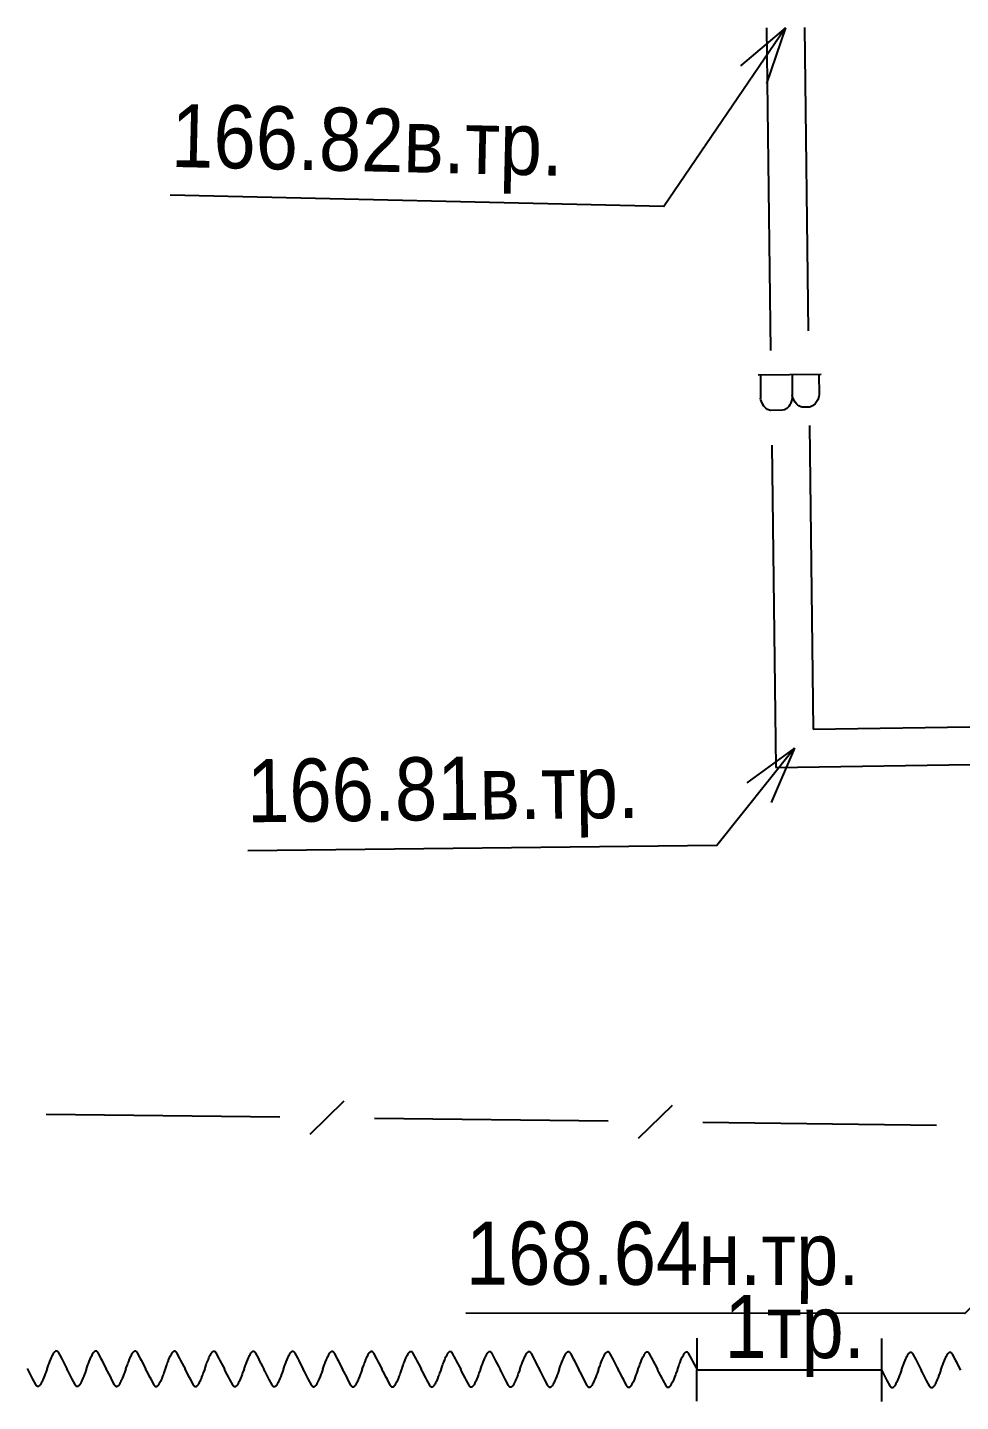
# Model space of a CAD drawing. Header units: metres. Extents: x -3947 to -3704, y 4976 to 6609.
# Drawn here: x -3842.82 to -3828.04, y 6489.68 to 6511.45 of the extents above; entities that cross this region are included whole.
import ezdxf
from ezdxf.enums import TextEntityAlignment as Align

# ---------------------------------------------------------------- set-up
doc = ezdxf.new("R2010")
doc.units = ezdxf.units.M
doc.header["$MEASUREMENT"] = 0
for name, color, linetype, lineweight in [('Водопровод', 7, 'Continuous', 25), ('Кабель защиты', 7, 'Continuous', 25), ('Кабель связи', 7, 'Continuous', 25)]:
    doc.layers.add(name, color=color, linetype=linetype, lineweight=lineweight)
doc.styles.add('Style-RUSSIAN_1251', font='RUSSIAN_1251.shx')
doc.styles.add('Style-RUSSIAN_1251 I 0.00000', font='RUSSIAN_1251.shx')

msp = doc.modelspace()

# ---------------------------------------------------------------- linework, layer by layer
at = {"layer": 'Водопровод', "linetype": 'Continuous'}
for p, q in [((-3830.81, 6511.447), (-3831.524, 6510.845)), ((-3830.81, 6511.447), (-3831.111, 6510.563)), ((-3831.11, 6511.444), (-3831.047, 6506.334)), ((-3830.51, 6511.451), (-3830.45, 6506.643)), ((-3830.244, 6505.953), (-3831.242, 6505.941)), ((-3831.209, 6505.941), (-3831.205, 6505.579)), ((-3830.708, 6505.947), (-3830.704, 6505.626)), ((-3830.432, 6505.143), (-3830.372, 6500.335)), ((-3831.028, 6504.835), (-3830.964, 6499.725)), ((-3830.372, 6500.335), (-3826.193, 6500.398)), ((-3830.668, 6500.03), (-3831.426, 6499.484)), ((-3830.668, 6500.03), (-3831.036, 6499.171)), ((-3830.964, 6499.725), (-3826.555, 6499.793))]:
    msp.add_line(p, q, dxfattribs=at)
at = {"layer": 'Водопровод', "linetype": 'Continuous', "flags": 128}
for points in [[(-3830.81, 6511.447), (-3832.741, 6508.615), (-3840.562, 6508.792)], [(-3830.281, 6505.953), (-3830.277, 6505.634), (-3830.282, 6505.604), (-3830.3, 6505.553), (-3830.328, 6505.506), (-3830.342, 6505.487), (-3830.361, 6505.47), (-3830.385, 6505.455), (-3830.415, 6505.442), (-3830.429, 6505.438), (-3830.545, 6505.436), (-3830.568, 6505.442), (-3830.598, 6505.454), (-3830.618, 6505.469), (-3830.639, 6505.486), (-3830.66, 6505.513), (-3830.679, 6505.549), (-3830.693, 6505.58), (-3830.704, 6505.626), (-3830.708, 6505.587), (-3830.711, 6505.554), (-3830.725, 6505.505), (-3830.742, 6505.475), (-3830.76, 6505.447), (-3830.791, 6505.416), (-3830.827, 6505.395), (-3830.858, 6505.386), (-3831.049, 6505.383), (-3831.067, 6505.387), (-3831.094, 6505.398), (-3831.124, 6505.418), (-3831.152, 6505.449), (-3831.171, 6505.477), (-3831.192, 6505.523), (-3831.202, 6505.551), (-3831.205, 6505.579)], [(-3830.668, 6500.03), (-3831.9, 6498.493), (-3839.332, 6498.407)]]:
    msp.add_lwpolyline(points, dxfattribs=at)
at = {"layer": 'Кабель защиты', "linetype": 'Continuous'}
for p, q in [((-3832.214, 6489.685), (-3832.212, 6490.685)), ((-3829.287, 6489.681), (-3829.285, 6490.681))]:
    msp.add_line(p, q, dxfattribs=at)
at = {"layer": 'Кабель защиты', "linetype": 'Continuous', "flags": 128}
for points in [[(-3842.509, 6490.202), (-3842.503, 6490.216), (-3842.486, 6490.264), (-3842.478, 6490.285), (-3842.465, 6490.317), (-3842.451, 6490.353), (-3842.441, 6490.377), (-3842.431, 6490.4), (-3842.422, 6490.417), (-3842.413, 6490.433), (-3842.408, 6490.444), (-3842.402, 6490.452), (-3842.397, 6490.459), (-3842.395, 6490.462), (-3842.393, 6490.465), (-3842.388, 6490.47), (-3842.385, 6490.473), (-3842.383, 6490.475), (-3842.38, 6490.477), (-3842.378, 6490.479), (-3842.375, 6490.481), (-3842.372, 6490.483), (-3842.371, 6490.483), (-3842.369, 6490.484), (-3842.368, 6490.484), (-3842.366, 6490.485), (-3842.364, 6490.485), (-3842.363, 6490.485), (-3842.361, 6490.485), (-3842.36, 6490.485), (-3842.359, 6490.485), (-3842.358, 6490.485), (-3842.356, 6490.484), (-3842.355, 6490.484), (-3842.354, 6490.483), (-3842.352, 6490.483), (-3842.35, 6490.481), (-3842.349, 6490.481), (-3842.348, 6490.48), (-3842.347, 6490.479), (-3842.346, 6490.478), (-3842.345, 6490.477), (-3842.344, 6490.476), (-3842.342, 6490.473), (-3842.34, 6490.471), (-3842.338, 6490.468), (-3842.336, 6490.465), (-3842.333, 6490.461), (-3842.33, 6490.454), (-3842.283, 6490.366), (-3842.268, 6490.336), (-3842.217, 6490.239), (-3842.197, 6490.201)], [(-3841.885, 6490.201), (-3841.879, 6490.215), (-3841.862, 6490.263), (-3841.854, 6490.284), (-3841.841, 6490.316), (-3841.827, 6490.352), (-3841.817, 6490.376), (-3841.807, 6490.399), (-3841.798, 6490.416), (-3841.789, 6490.432), (-3841.784, 6490.443), (-3841.778, 6490.451), (-3841.773, 6490.458), (-3841.771, 6490.461), (-3841.769, 6490.464), (-3841.764, 6490.469), (-3841.761, 6490.472), (-3841.759, 6490.474), (-3841.756, 6490.476), (-3841.754, 6490.478), (-3841.751, 6490.48), (-3841.748, 6490.482), (-3841.747, 6490.482), (-3841.745, 6490.483), (-3841.744, 6490.483), (-3841.742, 6490.484), (-3841.74, 6490.484), (-3841.739, 6490.484), (-3841.737, 6490.484), (-3841.736, 6490.484), (-3841.735, 6490.484), (-3841.734, 6490.484), (-3841.732, 6490.483), (-3841.731, 6490.483), (-3841.73, 6490.482), (-3841.728, 6490.482), (-3841.726, 6490.48), (-3841.725, 6490.48), (-3841.724, 6490.479), (-3841.723, 6490.478), (-3841.722, 6490.477), (-3841.721, 6490.476), (-3841.72, 6490.475), (-3841.718, 6490.472), (-3841.716, 6490.47), (-3841.714, 6490.467), (-3841.712, 6490.463), (-3841.709, 6490.46), (-3841.706, 6490.453), (-3841.659, 6490.365), (-3841.644, 6490.335), (-3841.593, 6490.238), (-3841.573, 6490.2)], [(-3841.261, 6490.2), (-3841.255, 6490.214), (-3841.238, 6490.262), (-3841.23, 6490.283), (-3841.217, 6490.315), (-3841.203, 6490.351), (-3841.193, 6490.375), (-3841.183, 6490.398), (-3841.174, 6490.415), (-3841.165, 6490.431), (-3841.16, 6490.442), (-3841.154, 6490.45), (-3841.149, 6490.457), (-3841.147, 6490.46), (-3841.145, 6490.463), (-3841.14, 6490.468), (-3841.137, 6490.471), (-3841.135, 6490.473), (-3841.132, 6490.475), (-3841.13, 6490.477), (-3841.127, 6490.479), (-3841.124, 6490.481), (-3841.123, 6490.481), (-3841.121, 6490.482), (-3841.12, 6490.482), (-3841.118, 6490.483), (-3841.116, 6490.483), (-3841.115, 6490.483), (-3841.113, 6490.483), (-3841.112, 6490.483), (-3841.111, 6490.483), (-3841.11, 6490.483), (-3841.108, 6490.482), (-3841.107, 6490.482), (-3841.106, 6490.481), (-3841.104, 6490.48), (-3841.102, 6490.479), (-3841.101, 6490.479), (-3841.1, 6490.478), (-3841.099, 6490.477), (-3841.098, 6490.476), (-3841.097, 6490.475), (-3841.096, 6490.474), (-3841.094, 6490.471), (-3841.092, 6490.469), (-3841.09, 6490.466), (-3841.088, 6490.462), (-3841.085, 6490.459), (-3841.082, 6490.452), (-3841.035, 6490.364), (-3841.02, 6490.334), (-3840.969, 6490.237), (-3840.949, 6490.199)], [(-3840.637, 6490.199), (-3840.631, 6490.213), (-3840.614, 6490.261), (-3840.606, 6490.282), (-3840.593, 6490.314), (-3840.579, 6490.35), (-3840.569, 6490.374), (-3840.559, 6490.397), (-3840.55, 6490.414), (-3840.541, 6490.43), (-3840.536, 6490.441), (-3840.53, 6490.449), (-3840.525, 6490.456), (-3840.523, 6490.459), (-3840.521, 6490.462), (-3840.516, 6490.467), (-3840.513, 6490.47), (-3840.511, 6490.472), (-3840.508, 6490.474), (-3840.506, 6490.476), (-3840.503, 6490.478), (-3840.5, 6490.48), (-3840.499, 6490.48), (-3840.497, 6490.481), (-3840.496, 6490.481), (-3840.494, 6490.482), (-3840.492, 6490.482), (-3840.491, 6490.482), (-3840.489, 6490.482), (-3840.488, 6490.482), (-3840.487, 6490.482), (-3840.486, 6490.482), (-3840.484, 6490.481), (-3840.483, 6490.481), (-3840.482, 6490.48), (-3840.48, 6490.479), (-3840.478, 6490.478), (-3840.477, 6490.478), (-3840.476, 6490.477), (-3840.475, 6490.476), (-3840.474, 6490.475), (-3840.473, 6490.474), (-3840.472, 6490.473), (-3840.47, 6490.47), (-3840.468, 6490.468), (-3840.466, 6490.465), (-3840.464, 6490.461), (-3840.461, 6490.458), (-3840.458, 6490.451), (-3840.411, 6490.363), (-3840.396, 6490.333), (-3840.345, 6490.236), (-3840.325, 6490.198)], [(-3840.013, 6490.198), (-3840.007, 6490.212), (-3839.99, 6490.26), (-3839.982, 6490.281), (-3839.969, 6490.313), (-3839.955, 6490.349), (-3839.945, 6490.373), (-3839.935, 6490.396), (-3839.926, 6490.413), (-3839.917, 6490.429), (-3839.912, 6490.44), (-3839.906, 6490.448), (-3839.901, 6490.455), (-3839.899, 6490.458), (-3839.897, 6490.461), (-3839.892, 6490.466), (-3839.889, 6490.469), (-3839.887, 6490.471), (-3839.884, 6490.473), (-3839.882, 6490.475), (-3839.879, 6490.477), (-3839.876, 6490.479), (-3839.875, 6490.479), (-3839.873, 6490.48), (-3839.872, 6490.48), (-3839.87, 6490.481), (-3839.868, 6490.481), (-3839.867, 6490.481), (-3839.865, 6490.481), (-3839.864, 6490.481), (-3839.863, 6490.481), (-3839.862, 6490.48), (-3839.86, 6490.48), (-3839.859, 6490.48), (-3839.858, 6490.479), (-3839.856, 6490.478), (-3839.854, 6490.477), (-3839.853, 6490.477), (-3839.852, 6490.476), (-3839.851, 6490.475), (-3839.85, 6490.474), (-3839.849, 6490.473), (-3839.848, 6490.472), (-3839.846, 6490.469), (-3839.844, 6490.467), (-3839.842, 6490.464), (-3839.84, 6490.46), (-3839.837, 6490.457), (-3839.834, 6490.45), (-3839.787, 6490.362), (-3839.772, 6490.332), (-3839.721, 6490.235), (-3839.701, 6490.197)], [(-3839.389, 6490.197), (-3839.383, 6490.211), (-3839.366, 6490.259), (-3839.358, 6490.28), (-3839.345, 6490.312), (-3839.331, 6490.348), (-3839.321, 6490.372), (-3839.311, 6490.395), (-3839.302, 6490.412), (-3839.293, 6490.428), (-3839.288, 6490.439), (-3839.282, 6490.447), (-3839.277, 6490.454), (-3839.275, 6490.457), (-3839.273, 6490.46), (-3839.268, 6490.465), (-3839.265, 6490.468), (-3839.263, 6490.47), (-3839.26, 6490.472), (-3839.258, 6490.474), (-3839.255, 6490.476), (-3839.252, 6490.478), (-3839.251, 6490.478), (-3839.249, 6490.479), (-3839.248, 6490.479), (-3839.246, 6490.48), (-3839.244, 6490.48), (-3839.243, 6490.48), (-3839.241, 6490.48), (-3839.24, 6490.48), (-3839.239, 6490.48), (-3839.238, 6490.479), (-3839.236, 6490.479), (-3839.235, 6490.479), (-3839.234, 6490.478), (-3839.232, 6490.477), (-3839.23, 6490.476), (-3839.229, 6490.476), (-3839.228, 6490.475), (-3839.227, 6490.474), (-3839.226, 6490.473), (-3839.225, 6490.472), (-3839.224, 6490.471), (-3839.222, 6490.468), (-3839.22, 6490.466), (-3839.218, 6490.463), (-3839.216, 6490.459), (-3839.213, 6490.456), (-3839.21, 6490.449), (-3839.163, 6490.361), (-3839.148, 6490.331), (-3839.097, 6490.234), (-3839.077, 6490.196)], [(-3838.765, 6490.196), (-3838.759, 6490.21), (-3838.742, 6490.258), (-3838.734, 6490.279), (-3838.721, 6490.311), (-3838.707, 6490.347), (-3838.697, 6490.371), (-3838.687, 6490.394), (-3838.678, 6490.411), (-3838.669, 6490.427), (-3838.664, 6490.437), (-3838.658, 6490.446), (-3838.653, 6490.453), (-3838.651, 6490.456), (-3838.649, 6490.459), (-3838.644, 6490.464), (-3838.641, 6490.467), (-3838.639, 6490.469), (-3838.636, 6490.471), (-3838.634, 6490.473), (-3838.631, 6490.475), (-3838.628, 6490.477), (-3838.627, 6490.477), (-3838.625, 6490.478), (-3838.624, 6490.478), (-3838.622, 6490.479), (-3838.62, 6490.479), (-3838.619, 6490.479), (-3838.617, 6490.479), (-3838.616, 6490.479), (-3838.615, 6490.479), (-3838.614, 6490.478), (-3838.612, 6490.478), (-3838.611, 6490.478), (-3838.61, 6490.477), (-3838.608, 6490.476), (-3838.606, 6490.475), (-3838.605, 6490.474), (-3838.604, 6490.474), (-3838.603, 6490.473), (-3838.602, 6490.472), (-3838.601, 6490.471), (-3838.6, 6490.47), (-3838.598, 6490.467), (-3838.596, 6490.465), (-3838.594, 6490.462), (-3838.592, 6490.458), (-3838.589, 6490.455), (-3838.586, 6490.448), (-3838.539, 6490.36), (-3838.524, 6490.33), (-3838.473, 6490.233), (-3838.453, 6490.195)], [(-3838.141, 6490.195), (-3838.135, 6490.209), (-3838.118, 6490.257), (-3838.11, 6490.278), (-3838.097, 6490.31), (-3838.083, 6490.346), (-3838.073, 6490.37), (-3838.063, 6490.393), (-3838.054, 6490.41), (-3838.045, 6490.426), (-3838.04, 6490.436), (-3838.034, 6490.445), (-3838.029, 6490.452), (-3838.027, 6490.455), (-3838.025, 6490.458), (-3838.02, 6490.463), (-3838.017, 6490.466), (-3838.015, 6490.468), (-3838.012, 6490.47), (-3838.01, 6490.472), (-3838.007, 6490.474), (-3838.004, 6490.476), (-3838.003, 6490.476), (-3838.001, 6490.477), (-3838, 6490.477), (-3837.998, 6490.478), (-3837.996, 6490.478), (-3837.995, 6490.478), (-3837.993, 6490.478), (-3837.992, 6490.478), (-3837.991, 6490.478), (-3837.99, 6490.477), (-3837.988, 6490.477), (-3837.987, 6490.477), (-3837.986, 6490.476), (-3837.984, 6490.475), (-3837.982, 6490.474), (-3837.981, 6490.473), (-3837.98, 6490.473), (-3837.979, 6490.472), (-3837.978, 6490.471), (-3837.977, 6490.47), (-3837.976, 6490.469), (-3837.974, 6490.466), (-3837.972, 6490.464), (-3837.97, 6490.461), (-3837.968, 6490.457), (-3837.965, 6490.454), (-3837.962, 6490.446), (-3837.915, 6490.359), (-3837.9, 6490.329), (-3837.849, 6490.232), (-3837.829, 6490.194)], [(-3837.517, 6490.193), (-3837.511, 6490.208), (-3837.494, 6490.256), (-3837.486, 6490.277), (-3837.473, 6490.309), (-3837.459, 6490.345), (-3837.449, 6490.369), (-3837.439, 6490.392), (-3837.43, 6490.409), (-3837.421, 6490.425), (-3837.416, 6490.435), (-3837.41, 6490.444), (-3837.405, 6490.451), (-3837.403, 6490.454), (-3837.401, 6490.457), (-3837.396, 6490.462), (-3837.393, 6490.465), (-3837.391, 6490.467), (-3837.388, 6490.469), (-3837.386, 6490.471), (-3837.383, 6490.473), (-3837.38, 6490.475), (-3837.379, 6490.475), (-3837.377, 6490.476), (-3837.376, 6490.476), (-3837.374, 6490.477), (-3837.372, 6490.477), (-3837.371, 6490.477), (-3837.369, 6490.477), (-3837.368, 6490.477), (-3837.367, 6490.477), (-3837.366, 6490.476), (-3837.364, 6490.476), (-3837.363, 6490.476), (-3837.362, 6490.475), (-3837.36, 6490.474), (-3837.358, 6490.473), (-3837.357, 6490.472), (-3837.356, 6490.472), (-3837.355, 6490.471), (-3837.354, 6490.47), (-3837.353, 6490.469), (-3837.352, 6490.468), (-3837.35, 6490.465), (-3837.348, 6490.463), (-3837.346, 6490.46), (-3837.344, 6490.456), (-3837.341, 6490.453), (-3837.338, 6490.445), (-3837.291, 6490.358), (-3837.276, 6490.328), (-3837.225, 6490.231), (-3837.205, 6490.193)], [(-3836.893, 6490.192), (-3836.887, 6490.207), (-3836.87, 6490.255), (-3836.862, 6490.276), (-3836.849, 6490.308), (-3836.835, 6490.344), (-3836.825, 6490.368), (-3836.815, 6490.391), (-3836.806, 6490.408), (-3836.797, 6490.424), (-3836.792, 6490.434), (-3836.786, 6490.443), (-3836.781, 6490.45), (-3836.779, 6490.453), (-3836.777, 6490.456), (-3836.772, 6490.461), (-3836.769, 6490.464), (-3836.767, 6490.466), (-3836.764, 6490.468), (-3836.762, 6490.47), (-3836.759, 6490.472), (-3836.756, 6490.473), (-3836.755, 6490.474), (-3836.753, 6490.475), (-3836.752, 6490.475), (-3836.75, 6490.476), (-3836.748, 6490.476), (-3836.747, 6490.476), (-3836.745, 6490.476), (-3836.744, 6490.476), (-3836.743, 6490.476), (-3836.742, 6490.475), (-3836.74, 6490.475), (-3836.739, 6490.475), (-3836.738, 6490.474), (-3836.736, 6490.473), (-3836.734, 6490.472), (-3836.733, 6490.471), (-3836.732, 6490.471), (-3836.731, 6490.47), (-3836.73, 6490.469), (-3836.729, 6490.468), (-3836.728, 6490.466), (-3836.726, 6490.464), (-3836.724, 6490.462), (-3836.722, 6490.459), (-3836.72, 6490.455), (-3836.717, 6490.452), (-3836.714, 6490.444), (-3836.667, 6490.357), (-3836.652, 6490.327), (-3836.601, 6490.23), (-3836.581, 6490.192)], [(-3836.269, 6490.191), (-3836.263, 6490.206), (-3836.246, 6490.254), (-3836.238, 6490.275), (-3836.225, 6490.307), (-3836.211, 6490.343), (-3836.201, 6490.367), (-3836.191, 6490.39), (-3836.182, 6490.407), (-3836.173, 6490.423), (-3836.168, 6490.433), (-3836.162, 6490.442), (-3836.157, 6490.449), (-3836.155, 6490.452), (-3836.153, 6490.455), (-3836.148, 6490.46), (-3836.145, 6490.463), (-3836.143, 6490.465), (-3836.14, 6490.467), (-3836.138, 6490.469), (-3836.135, 6490.471), (-3836.132, 6490.472), (-3836.131, 6490.473), (-3836.129, 6490.474), (-3836.128, 6490.474), (-3836.126, 6490.475), (-3836.124, 6490.475), (-3836.123, 6490.475), (-3836.121, 6490.475), (-3836.12, 6490.475), (-3836.119, 6490.475), (-3836.118, 6490.474), (-3836.116, 6490.474), (-3836.115, 6490.474), (-3836.114, 6490.473), (-3836.112, 6490.472), (-3836.11, 6490.471), (-3836.109, 6490.47), (-3836.108, 6490.47), (-3836.107, 6490.469), (-3836.106, 6490.468), (-3836.105, 6490.467), (-3836.104, 6490.465), (-3836.102, 6490.463), (-3836.1, 6490.461), (-3836.098, 6490.458), (-3836.096, 6490.454), (-3836.093, 6490.451), (-3836.09, 6490.443), (-3836.043, 6490.356), (-3836.028, 6490.326), (-3835.977, 6490.229), (-3835.957, 6490.191)], [(-3835.645, 6490.19), (-3835.639, 6490.205), (-3835.622, 6490.253), (-3835.614, 6490.274), (-3835.601, 6490.306), (-3835.587, 6490.342), (-3835.577, 6490.366), (-3835.567, 6490.389), (-3835.558, 6490.406), (-3835.549, 6490.422), (-3835.544, 6490.432), (-3835.538, 6490.441), (-3835.533, 6490.448), (-3835.531, 6490.451), (-3835.529, 6490.454), (-3835.524, 6490.459), (-3835.521, 6490.462), (-3835.519, 6490.464), (-3835.516, 6490.466), (-3835.514, 6490.468), (-3835.511, 6490.47), (-3835.508, 6490.471), (-3835.507, 6490.472), (-3835.505, 6490.473), (-3835.504, 6490.473), (-3835.502, 6490.474), (-3835.5, 6490.474), (-3835.499, 6490.474), (-3835.497, 6490.474), (-3835.496, 6490.474), (-3835.495, 6490.474), (-3835.494, 6490.473), (-3835.492, 6490.473), (-3835.491, 6490.473), (-3835.49, 6490.472), (-3835.488, 6490.471), (-3835.486, 6490.47), (-3835.485, 6490.469), (-3835.484, 6490.469), (-3835.483, 6490.468), (-3835.482, 6490.467), (-3835.481, 6490.465), (-3835.48, 6490.464), (-3835.478, 6490.462), (-3835.476, 6490.46), (-3835.474, 6490.457), (-3835.472, 6490.453), (-3835.469, 6490.45), (-3835.466, 6490.442), (-3835.419, 6490.355), (-3835.404, 6490.325), (-3835.353, 6490.228), (-3835.333, 6490.19)], [(-3835.021, 6490.189), (-3835.015, 6490.204), (-3834.998, 6490.252), (-3834.99, 6490.273), (-3834.977, 6490.305), (-3834.963, 6490.341), (-3834.953, 6490.365), (-3834.943, 6490.388), (-3834.934, 6490.405), (-3834.925, 6490.421), (-3834.92, 6490.431), (-3834.914, 6490.44), (-3834.909, 6490.447), (-3834.907, 6490.45), (-3834.905, 6490.453), (-3834.9, 6490.458), (-3834.897, 6490.461), (-3834.895, 6490.463), (-3834.892, 6490.465), (-3834.89, 6490.467), (-3834.887, 6490.469), (-3834.884, 6490.47), (-3834.883, 6490.471), (-3834.881, 6490.472), (-3834.88, 6490.472), (-3834.878, 6490.473), (-3834.876, 6490.473), (-3834.875, 6490.473), (-3834.873, 6490.473), (-3834.872, 6490.473), (-3834.871, 6490.473), (-3834.87, 6490.472), (-3834.868, 6490.472), (-3834.867, 6490.472), (-3834.866, 6490.471), (-3834.864, 6490.47), (-3834.862, 6490.469), (-3834.861, 6490.468), (-3834.86, 6490.468), (-3834.859, 6490.467), (-3834.858, 6490.466), (-3834.857, 6490.464), (-3834.856, 6490.463), (-3834.854, 6490.461), (-3834.852, 6490.459), (-3834.85, 6490.456), (-3834.848, 6490.452), (-3834.845, 6490.449), (-3834.842, 6490.441), (-3834.795, 6490.354), (-3834.78, 6490.324), (-3834.729, 6490.227), (-3834.709, 6490.189)], [(-3834.397, 6490.188), (-3834.391, 6490.203), (-3834.374, 6490.251), (-3834.366, 6490.272), (-3834.353, 6490.304), (-3834.339, 6490.34), (-3834.329, 6490.364), (-3834.319, 6490.387), (-3834.31, 6490.404), (-3834.301, 6490.42), (-3834.296, 6490.43), (-3834.29, 6490.439), (-3834.285, 6490.446), (-3834.283, 6490.449), (-3834.281, 6490.452), (-3834.276, 6490.457), (-3834.273, 6490.46), (-3834.271, 6490.462), (-3834.268, 6490.464), (-3834.266, 6490.466), (-3834.263, 6490.468), (-3834.26, 6490.469), (-3834.259, 6490.47), (-3834.257, 6490.471), (-3834.256, 6490.471), (-3834.254, 6490.471), (-3834.252, 6490.472), (-3834.251, 6490.472), (-3834.249, 6490.472), (-3834.248, 6490.472), (-3834.247, 6490.472), (-3834.246, 6490.471), (-3834.244, 6490.471), (-3834.243, 6490.471), (-3834.242, 6490.47), (-3834.24, 6490.469), (-3834.238, 6490.468), (-3834.237, 6490.467), (-3834.236, 6490.467), (-3834.235, 6490.466), (-3834.234, 6490.465), (-3834.233, 6490.463), (-3834.232, 6490.462), (-3834.23, 6490.46), (-3834.228, 6490.458), (-3834.226, 6490.455), (-3834.224, 6490.451), (-3834.221, 6490.448), (-3834.218, 6490.44), (-3834.171, 6490.353), (-3834.156, 6490.323), (-3834.105, 6490.226), (-3834.085, 6490.188)], [(-3833.773, 6490.187), (-3833.767, 6490.202), (-3833.75, 6490.25), (-3833.742, 6490.271), (-3833.729, 6490.303), (-3833.715, 6490.339), (-3833.705, 6490.363), (-3833.695, 6490.386), (-3833.686, 6490.403), (-3833.677, 6490.419), (-3833.672, 6490.429), (-3833.666, 6490.438), (-3833.661, 6490.445), (-3833.659, 6490.448), (-3833.657, 6490.451), (-3833.652, 6490.456), (-3833.649, 6490.459), (-3833.647, 6490.461), (-3833.644, 6490.463), (-3833.642, 6490.465), (-3833.639, 6490.467), (-3833.636, 6490.468), (-3833.635, 6490.469), (-3833.633, 6490.47), (-3833.632, 6490.47), (-3833.63, 6490.47), (-3833.628, 6490.471), (-3833.627, 6490.471), (-3833.625, 6490.471), (-3833.624, 6490.471), (-3833.623, 6490.471), (-3833.622, 6490.47), (-3833.62, 6490.47), (-3833.619, 6490.47), (-3833.618, 6490.469), (-3833.616, 6490.468), (-3833.614, 6490.467), (-3833.613, 6490.466), (-3833.612, 6490.466), (-3833.611, 6490.465), (-3833.61, 6490.464), (-3833.609, 6490.462), (-3833.608, 6490.461), (-3833.606, 6490.459), (-3833.604, 6490.457), (-3833.602, 6490.454), (-3833.6, 6490.45), (-3833.597, 6490.447), (-3833.594, 6490.439), (-3833.547, 6490.352), (-3833.532, 6490.322), (-3833.481, 6490.225), (-3833.461, 6490.187)], [(-3833.149, 6490.186), (-3833.143, 6490.201), (-3833.126, 6490.249), (-3833.118, 6490.27), (-3833.105, 6490.302), (-3833.091, 6490.338), (-3833.081, 6490.362), (-3833.071, 6490.385), (-3833.062, 6490.402), (-3833.053, 6490.418), (-3833.048, 6490.428), (-3833.042, 6490.437), (-3833.037, 6490.444), (-3833.035, 6490.447), (-3833.033, 6490.45), (-3833.028, 6490.455), (-3833.025, 6490.458), (-3833.023, 6490.46), (-3833.02, 6490.462), (-3833.018, 6490.464), (-3833.015, 6490.466), (-3833.012, 6490.467), (-3833.011, 6490.468), (-3833.009, 6490.469), (-3833.008, 6490.469), (-3833.006, 6490.469), (-3833.004, 6490.47), (-3833.003, 6490.47), (-3833.001, 6490.47), (-3833, 6490.47), (-3832.999, 6490.47), (-3832.998, 6490.469), (-3832.996, 6490.469), (-3832.995, 6490.469), (-3832.994, 6490.468), (-3832.992, 6490.467), (-3832.99, 6490.466), (-3832.989, 6490.465), (-3832.988, 6490.465), (-3832.987, 6490.464), (-3832.986, 6490.463), (-3832.985, 6490.461), (-3832.984, 6490.46), (-3832.982, 6490.458), (-3832.98, 6490.456), (-3832.978, 6490.453), (-3832.976, 6490.449), (-3832.973, 6490.446), (-3832.97, 6490.438), (-3832.923, 6490.351), (-3832.908, 6490.321), (-3832.857, 6490.224), (-3832.837, 6490.186)], [(-3832.525, 6490.185), (-3832.519, 6490.2), (-3832.502, 6490.248), (-3832.494, 6490.269), (-3832.481, 6490.301), (-3832.467, 6490.337), (-3832.457, 6490.361), (-3832.447, 6490.384), (-3832.438, 6490.401), (-3832.429, 6490.417), (-3832.424, 6490.427), (-3832.418, 6490.436), (-3832.413, 6490.443), (-3832.411, 6490.446), (-3832.409, 6490.449), (-3832.404, 6490.454), (-3832.401, 6490.457), (-3832.399, 6490.459), (-3832.396, 6490.461), (-3832.394, 6490.463), (-3832.391, 6490.465), (-3832.388, 6490.466), (-3832.387, 6490.467), (-3832.385, 6490.468), (-3832.384, 6490.468), (-3832.382, 6490.468), (-3832.38, 6490.469), (-3832.379, 6490.469), (-3832.377, 6490.469), (-3832.376, 6490.469), (-3832.375, 6490.469), (-3832.374, 6490.468), (-3832.372, 6490.468), (-3832.371, 6490.468), (-3832.37, 6490.467), (-3832.368, 6490.466), (-3832.366, 6490.465), (-3832.365, 6490.464), (-3832.364, 6490.464), (-3832.363, 6490.463), (-3832.362, 6490.462), (-3832.361, 6490.46), (-3832.36, 6490.459), (-3832.358, 6490.457), (-3832.356, 6490.455), (-3832.354, 6490.452), (-3832.352, 6490.448), (-3832.349, 6490.445), (-3832.346, 6490.437), (-3832.299, 6490.35), (-3832.284, 6490.32), (-3832.233, 6490.223), (-3832.213, 6490.185)], [(-3828.974, 6490.181), (-3828.969, 6490.195), (-3828.951, 6490.243), (-3828.943, 6490.264), (-3828.931, 6490.296), (-3828.917, 6490.332), (-3828.907, 6490.356), (-3828.896, 6490.379), (-3828.888, 6490.396), (-3828.879, 6490.412), (-3828.873, 6490.423), (-3828.868, 6490.431), (-3828.863, 6490.438), (-3828.861, 6490.441), (-3828.858, 6490.444), (-3828.854, 6490.449), (-3828.851, 6490.452), (-3828.849, 6490.454), (-3828.846, 6490.456), (-3828.844, 6490.458), (-3828.84, 6490.46), (-3828.838, 6490.462), (-3828.837, 6490.462), (-3828.835, 6490.463), (-3828.833, 6490.463), (-3828.832, 6490.464), (-3828.83, 6490.464), (-3828.828, 6490.464), (-3828.826, 6490.464), (-3828.825, 6490.464), (-3828.824, 6490.464), (-3828.823, 6490.464), (-3828.822, 6490.463), (-3828.821, 6490.463), (-3828.819, 6490.462), (-3828.818, 6490.461), (-3828.816, 6490.46), (-3828.815, 6490.46), (-3828.814, 6490.459), (-3828.813, 6490.458), (-3828.811, 6490.457), (-3828.81, 6490.456), (-3828.809, 6490.455), (-3828.807, 6490.452), (-3828.806, 6490.45), (-3828.804, 6490.447), (-3828.801, 6490.443), (-3828.799, 6490.44), (-3828.795, 6490.433), (-3828.748, 6490.345), (-3828.733, 6490.315), (-3828.682, 6490.218), (-3828.662, 6490.18)], [(-3828.35, 6490.18), (-3828.345, 6490.194), (-3828.327, 6490.242), (-3828.319, 6490.263), (-3828.307, 6490.295), (-3828.293, 6490.331), (-3828.283, 6490.355), (-3828.272, 6490.378), (-3828.264, 6490.395), (-3828.255, 6490.411), (-3828.249, 6490.421), (-3828.244, 6490.43), (-3828.239, 6490.437), (-3828.237, 6490.44), (-3828.234, 6490.443), (-3828.23, 6490.448), (-3828.227, 6490.451), (-3828.225, 6490.453), (-3828.222, 6490.455), (-3828.22, 6490.457), (-3828.216, 6490.459), (-3828.214, 6490.461), (-3828.213, 6490.461), (-3828.211, 6490.462), (-3828.209, 6490.462), (-3828.208, 6490.463), (-3828.206, 6490.463), (-3828.204, 6490.463), (-3828.202, 6490.463), (-3828.201, 6490.463), (-3828.2, 6490.463), (-3828.199, 6490.462), (-3828.198, 6490.462), (-3828.197, 6490.462), (-3828.195, 6490.461), (-3828.194, 6490.46), (-3828.192, 6490.459), (-3828.191, 6490.458), (-3828.19, 6490.458), (-3828.189, 6490.457), (-3828.187, 6490.456), (-3828.186, 6490.455), (-3828.185, 6490.454), (-3828.183, 6490.451), (-3828.182, 6490.449), (-3828.18, 6490.446), (-3828.177, 6490.442), (-3828.175, 6490.439), (-3828.171, 6490.431), (-3828.124, 6490.344), (-3828.109, 6490.314), (-3828.058, 6490.217), (-3828.038, 6490.179)], [(-3842.509, 6490.202), (-3842.514, 6490.187), (-3842.532, 6490.139), (-3842.54, 6490.118), (-3842.552, 6490.086), (-3842.566, 6490.05), (-3842.576, 6490.026), (-3842.587, 6490.003), (-3842.595, 6489.986), (-3842.604, 6489.97), (-3842.61, 6489.96), (-3842.615, 6489.951), (-3842.62, 6489.944), (-3842.622, 6489.941), (-3842.625, 6489.938), (-3842.629, 6489.933), (-3842.632, 6489.93), (-3842.634, 6489.928), (-3842.637, 6489.926), (-3842.639, 6489.924), (-3842.643, 6489.922), (-3842.645, 6489.921), (-3842.646, 6489.92), (-3842.648, 6489.919), (-3842.65, 6489.919), (-3842.651, 6489.919), (-3842.653, 6489.918), (-3842.655, 6489.918), (-3842.657, 6489.918), (-3842.658, 6489.918), (-3842.659, 6489.918), (-3842.66, 6489.919), (-3842.661, 6489.919), (-3842.662, 6489.919), (-3842.663, 6489.92), (-3842.665, 6489.921), (-3842.667, 6489.922), (-3842.668, 6489.923), (-3842.669, 6489.923), (-3842.67, 6489.924), (-3842.672, 6489.925), (-3842.673, 6489.927), (-3842.674, 6489.928), (-3842.676, 6489.93), (-3842.677, 6489.932), (-3842.679, 6489.935), (-3842.682, 6489.939), (-3842.684, 6489.942), (-3842.688, 6489.95), (-3842.735, 6490.037), (-3842.75, 6490.067), (-3842.801, 6490.164), (-3842.821, 6490.202)], [(-3841.885, 6490.201), (-3841.89, 6490.186), (-3841.908, 6490.138), (-3841.916, 6490.117), (-3841.928, 6490.085), (-3841.942, 6490.049), (-3841.952, 6490.025), (-3841.963, 6490.002), (-3841.971, 6489.985), (-3841.98, 6489.969), (-3841.986, 6489.959), (-3841.991, 6489.95), (-3841.996, 6489.943), (-3841.998, 6489.94), (-3842.001, 6489.937), (-3842.005, 6489.932), (-3842.008, 6489.929), (-3842.01, 6489.927), (-3842.013, 6489.925), (-3842.015, 6489.923), (-3842.019, 6489.921), (-3842.021, 6489.92), (-3842.022, 6489.919), (-3842.024, 6489.918), (-3842.026, 6489.918), (-3842.027, 6489.918), (-3842.029, 6489.917), (-3842.031, 6489.917), (-3842.033, 6489.917), (-3842.034, 6489.917), (-3842.035, 6489.917), (-3842.036, 6489.918), (-3842.037, 6489.918), (-3842.038, 6489.918), (-3842.039, 6489.919), (-3842.041, 6489.92), (-3842.043, 6489.921), (-3842.044, 6489.922), (-3842.045, 6489.922), (-3842.046, 6489.923), (-3842.048, 6489.924), (-3842.049, 6489.926), (-3842.05, 6489.927), (-3842.052, 6489.929), (-3842.053, 6489.931), (-3842.055, 6489.934), (-3842.058, 6489.938), (-3842.06, 6489.941), (-3842.064, 6489.949), (-3842.111, 6490.036), (-3842.126, 6490.066), (-3842.177, 6490.163), (-3842.197, 6490.201)], [(-3841.261, 6490.2), (-3841.266, 6490.185), (-3841.284, 6490.137), (-3841.292, 6490.116), (-3841.304, 6490.084), (-3841.318, 6490.048), (-3841.328, 6490.024), (-3841.339, 6490.001), (-3841.347, 6489.984), (-3841.356, 6489.968), (-3841.362, 6489.958), (-3841.367, 6489.949), (-3841.372, 6489.942), (-3841.374, 6489.939), (-3841.377, 6489.936), (-3841.381, 6489.931), (-3841.384, 6489.928), (-3841.386, 6489.926), (-3841.389, 6489.924), (-3841.391, 6489.922), (-3841.395, 6489.92), (-3841.397, 6489.919), (-3841.398, 6489.918), (-3841.4, 6489.917), (-3841.402, 6489.917), (-3841.403, 6489.917), (-3841.405, 6489.916), (-3841.407, 6489.916), (-3841.409, 6489.916), (-3841.41, 6489.916), (-3841.411, 6489.916), (-3841.412, 6489.917), (-3841.413, 6489.917), (-3841.414, 6489.917), (-3841.415, 6489.918), (-3841.417, 6489.919), (-3841.419, 6489.92), (-3841.42, 6489.921), (-3841.421, 6489.921), (-3841.422, 6489.922), (-3841.424, 6489.923), (-3841.425, 6489.925), (-3841.426, 6489.926), (-3841.428, 6489.928), (-3841.429, 6489.93), (-3841.431, 6489.933), (-3841.434, 6489.937), (-3841.436, 6489.94), (-3841.44, 6489.948), (-3841.487, 6490.035), (-3841.502, 6490.065), (-3841.553, 6490.162), (-3841.573, 6490.2)], [(-3840.637, 6490.199), (-3840.642, 6490.184), (-3840.66, 6490.136), (-3840.668, 6490.115), (-3840.68, 6490.083), (-3840.694, 6490.047), (-3840.704, 6490.023), (-3840.715, 6490), (-3840.723, 6489.983), (-3840.732, 6489.967), (-3840.738, 6489.957), (-3840.743, 6489.948), (-3840.748, 6489.941), (-3840.75, 6489.938), (-3840.753, 6489.935), (-3840.757, 6489.93), (-3840.76, 6489.927), (-3840.762, 6489.925), (-3840.765, 6489.923), (-3840.767, 6489.921), (-3840.771, 6489.919), (-3840.773, 6489.918), (-3840.774, 6489.917), (-3840.776, 6489.916), (-3840.778, 6489.916), (-3840.779, 6489.915), (-3840.781, 6489.915), (-3840.783, 6489.915), (-3840.785, 6489.915), (-3840.786, 6489.915), (-3840.787, 6489.915), (-3840.788, 6489.916), (-3840.789, 6489.916), (-3840.79, 6489.916), (-3840.791, 6489.917), (-3840.793, 6489.918), (-3840.795, 6489.919), (-3840.796, 6489.92), (-3840.797, 6489.92), (-3840.798, 6489.921), (-3840.8, 6489.922), (-3840.801, 6489.924), (-3840.802, 6489.925), (-3840.804, 6489.927), (-3840.805, 6489.929), (-3840.807, 6489.932), (-3840.81, 6489.936), (-3840.812, 6489.939), (-3840.816, 6489.947), (-3840.863, 6490.034), (-3840.878, 6490.064), (-3840.929, 6490.161), (-3840.949, 6490.199)], [(-3840.013, 6490.198), (-3840.018, 6490.183), (-3840.036, 6490.135), (-3840.044, 6490.114), (-3840.056, 6490.082), (-3840.07, 6490.046), (-3840.08, 6490.022), (-3840.091, 6489.999), (-3840.099, 6489.982), (-3840.108, 6489.966), (-3840.114, 6489.956), (-3840.119, 6489.947), (-3840.124, 6489.94), (-3840.126, 6489.937), (-3840.129, 6489.934), (-3840.133, 6489.929), (-3840.136, 6489.926), (-3840.138, 6489.924), (-3840.141, 6489.922), (-3840.143, 6489.92), (-3840.147, 6489.918), (-3840.149, 6489.917), (-3840.15, 6489.916), (-3840.152, 6489.915), (-3840.154, 6489.915), (-3840.155, 6489.914), (-3840.157, 6489.914), (-3840.159, 6489.914), (-3840.161, 6489.914), (-3840.162, 6489.914), (-3840.163, 6489.914), (-3840.164, 6489.915), (-3840.165, 6489.915), (-3840.166, 6489.915), (-3840.167, 6489.916), (-3840.169, 6489.917), (-3840.171, 6489.918), (-3840.172, 6489.919), (-3840.173, 6489.919), (-3840.174, 6489.92), (-3840.176, 6489.921), (-3840.177, 6489.923), (-3840.178, 6489.924), (-3840.18, 6489.926), (-3840.181, 6489.928), (-3840.183, 6489.931), (-3840.186, 6489.935), (-3840.188, 6489.938), (-3840.192, 6489.946), (-3840.239, 6490.033), (-3840.254, 6490.063), (-3840.305, 6490.16), (-3840.325, 6490.198)], [(-3839.389, 6490.197), (-3839.394, 6490.182), (-3839.412, 6490.134), (-3839.42, 6490.113), (-3839.432, 6490.081), (-3839.446, 6490.045), (-3839.456, 6490.021), (-3839.467, 6489.998), (-3839.475, 6489.981), (-3839.484, 6489.965), (-3839.49, 6489.955), (-3839.495, 6489.946), (-3839.5, 6489.939), (-3839.502, 6489.936), (-3839.505, 6489.933), (-3839.509, 6489.928), (-3839.512, 6489.925), (-3839.514, 6489.923), (-3839.517, 6489.921), (-3839.519, 6489.919), (-3839.523, 6489.917), (-3839.525, 6489.916), (-3839.526, 6489.915), (-3839.528, 6489.914), (-3839.53, 6489.914), (-3839.531, 6489.913), (-3839.533, 6489.913), (-3839.535, 6489.913), (-3839.537, 6489.913), (-3839.538, 6489.913), (-3839.539, 6489.913), (-3839.54, 6489.914), (-3839.541, 6489.914), (-3839.542, 6489.914), (-3839.543, 6489.915), (-3839.545, 6489.916), (-3839.547, 6489.917), (-3839.548, 6489.918), (-3839.549, 6489.918), (-3839.55, 6489.919), (-3839.552, 6489.92), (-3839.553, 6489.922), (-3839.554, 6489.923), (-3839.556, 6489.925), (-3839.557, 6489.927), (-3839.559, 6489.93), (-3839.562, 6489.934), (-3839.564, 6489.937), (-3839.568, 6489.945), (-3839.615, 6490.032), (-3839.63, 6490.062), (-3839.681, 6490.159), (-3839.701, 6490.197)], [(-3838.765, 6490.196), (-3838.77, 6490.181), (-3838.788, 6490.133), (-3838.796, 6490.112), (-3838.808, 6490.08), (-3838.822, 6490.044), (-3838.832, 6490.02), (-3838.843, 6489.997), (-3838.851, 6489.98), (-3838.86, 6489.964), (-3838.866, 6489.954), (-3838.871, 6489.945), (-3838.876, 6489.938), (-3838.878, 6489.935), (-3838.881, 6489.932), (-3838.885, 6489.927), (-3838.888, 6489.924), (-3838.89, 6489.922), (-3838.893, 6489.92), (-3838.895, 6489.918), (-3838.899, 6489.916), (-3838.901, 6489.915), (-3838.902, 6489.914), (-3838.904, 6489.913), (-3838.906, 6489.913), (-3838.907, 6489.912), (-3838.909, 6489.912), (-3838.911, 6489.912), (-3838.913, 6489.912), (-3838.914, 6489.912), (-3838.915, 6489.912), (-3838.916, 6489.913), (-3838.917, 6489.913), (-3838.918, 6489.913), (-3838.919, 6489.914), (-3838.921, 6489.915), (-3838.923, 6489.916), (-3838.924, 6489.917), (-3838.925, 6489.917), (-3838.926, 6489.918), (-3838.928, 6489.919), (-3838.929, 6489.92), (-3838.93, 6489.922), (-3838.932, 6489.924), (-3838.933, 6489.926), (-3838.935, 6489.929), (-3838.938, 6489.933), (-3838.94, 6489.936), (-3838.944, 6489.944), (-3838.991, 6490.031), (-3839.006, 6490.061), (-3839.057, 6490.158), (-3839.077, 6490.196)], [(-3838.141, 6490.195), (-3838.146, 6490.18), (-3838.164, 6490.132), (-3838.172, 6490.111), (-3838.184, 6490.079), (-3838.198, 6490.043), (-3838.208, 6490.019), (-3838.219, 6489.996), (-3838.227, 6489.979), (-3838.236, 6489.963), (-3838.242, 6489.953), (-3838.247, 6489.944), (-3838.252, 6489.937), (-3838.254, 6489.934), (-3838.257, 6489.931), (-3838.261, 6489.926), (-3838.264, 6489.923), (-3838.266, 6489.921), (-3838.269, 6489.919), (-3838.271, 6489.917), (-3838.275, 6489.915), (-3838.277, 6489.914), (-3838.278, 6489.913), (-3838.28, 6489.912), (-3838.282, 6489.912), (-3838.283, 6489.911), (-3838.285, 6489.911), (-3838.287, 6489.911), (-3838.289, 6489.911), (-3838.29, 6489.911), (-3838.291, 6489.911), (-3838.292, 6489.912), (-3838.293, 6489.912), (-3838.294, 6489.912), (-3838.295, 6489.913), (-3838.297, 6489.914), (-3838.299, 6489.915), (-3838.3, 6489.916), (-3838.301, 6489.916), (-3838.302, 6489.917), (-3838.304, 6489.918), (-3838.305, 6489.919), (-3838.306, 6489.921), (-3838.308, 6489.923), (-3838.309, 6489.925), (-3838.311, 6489.928), (-3838.314, 6489.932), (-3838.316, 6489.935), (-3838.32, 6489.943), (-3838.367, 6490.03), (-3838.382, 6490.06), (-3838.433, 6490.157), (-3838.453, 6490.195)], [(-3837.517, 6490.193), (-3837.522, 6490.179), (-3837.54, 6490.131), (-3837.548, 6490.11), (-3837.56, 6490.078), (-3837.574, 6490.042), (-3837.584, 6490.018), (-3837.595, 6489.995), (-3837.603, 6489.978), (-3837.612, 6489.962), (-3837.618, 6489.952), (-3837.623, 6489.943), (-3837.628, 6489.936), (-3837.63, 6489.933), (-3837.633, 6489.93), (-3837.637, 6489.925), (-3837.64, 6489.922), (-3837.642, 6489.92), (-3837.645, 6489.918), (-3837.647, 6489.916), (-3837.651, 6489.914), (-3837.653, 6489.912), (-3837.654, 6489.912), (-3837.656, 6489.911), (-3837.658, 6489.911), (-3837.659, 6489.91), (-3837.661, 6489.91), (-3837.663, 6489.91), (-3837.665, 6489.91), (-3837.666, 6489.91), (-3837.667, 6489.91), (-3837.668, 6489.911), (-3837.669, 6489.911), (-3837.67, 6489.911), (-3837.671, 6489.912), (-3837.673, 6489.913), (-3837.675, 6489.914), (-3837.676, 6489.915), (-3837.677, 6489.915), (-3837.678, 6489.916), (-3837.68, 6489.917), (-3837.681, 6489.918), (-3837.682, 6489.919), (-3837.684, 6489.922), (-3837.685, 6489.924), (-3837.687, 6489.927), (-3837.69, 6489.931), (-3837.692, 6489.934), (-3837.696, 6489.942), (-3837.743, 6490.029), (-3837.758, 6490.059), (-3837.809, 6490.156), (-3837.829, 6490.194)], [(-3836.893, 6490.192), (-3836.898, 6490.178), (-3836.916, 6490.13), (-3836.924, 6490.109), (-3836.936, 6490.077), (-3836.95, 6490.041), (-3836.96, 6490.017), (-3836.971, 6489.994), (-3836.979, 6489.977), (-3836.988, 6489.961), (-3836.994, 6489.951), (-3836.999, 6489.942), (-3837.004, 6489.935), (-3837.006, 6489.932), (-3837.009, 6489.929), (-3837.013, 6489.924), (-3837.016, 6489.921), (-3837.018, 6489.919), (-3837.021, 6489.917), (-3837.023, 6489.915), (-3837.027, 6489.913), (-3837.029, 6489.911), (-3837.03, 6489.911), (-3837.032, 6489.91), (-3837.034, 6489.91), (-3837.035, 6489.909), (-3837.037, 6489.909), (-3837.039, 6489.909), (-3837.041, 6489.909), (-3837.042, 6489.909), (-3837.043, 6489.909), (-3837.044, 6489.91), (-3837.045, 6489.91), (-3837.046, 6489.91), (-3837.047, 6489.911), (-3837.049, 6489.912), (-3837.051, 6489.913), (-3837.052, 6489.914), (-3837.053, 6489.914), (-3837.054, 6489.915), (-3837.056, 6489.916), (-3837.057, 6489.917), (-3837.058, 6489.918), (-3837.06, 6489.921), (-3837.061, 6489.923), (-3837.063, 6489.926), (-3837.066, 6489.93), (-3837.068, 6489.933), (-3837.072, 6489.941), (-3837.119, 6490.028), (-3837.134, 6490.058), (-3837.185, 6490.155), (-3837.205, 6490.193)], [(-3836.269, 6490.191), (-3836.274, 6490.177), (-3836.292, 6490.129), (-3836.3, 6490.108), (-3836.312, 6490.076), (-3836.326, 6490.04), (-3836.336, 6490.016), (-3836.347, 6489.993), (-3836.355, 6489.976), (-3836.364, 6489.96), (-3836.37, 6489.949), (-3836.375, 6489.941), (-3836.38, 6489.934), (-3836.382, 6489.931), (-3836.385, 6489.928), (-3836.389, 6489.923), (-3836.392, 6489.92), (-3836.394, 6489.918), (-3836.397, 6489.916), (-3836.399, 6489.914), (-3836.403, 6489.912), (-3836.405, 6489.91), (-3836.406, 6489.91), (-3836.408, 6489.909), (-3836.41, 6489.909), (-3836.411, 6489.908), (-3836.413, 6489.908), (-3836.415, 6489.908), (-3836.417, 6489.908), (-3836.418, 6489.908), (-3836.419, 6489.908), (-3836.42, 6489.909), (-3836.421, 6489.909), (-3836.422, 6489.909), (-3836.423, 6489.91), (-3836.425, 6489.911), (-3836.427, 6489.912), (-3836.428, 6489.913), (-3836.429, 6489.913), (-3836.43, 6489.914), (-3836.432, 6489.915), (-3836.433, 6489.916), (-3836.434, 6489.917), (-3836.436, 6489.92), (-3836.437, 6489.922), (-3836.439, 6489.925), (-3836.442, 6489.929), (-3836.444, 6489.932), (-3836.448, 6489.939), (-3836.495, 6490.027), (-3836.51, 6490.057), (-3836.561, 6490.154), (-3836.581, 6490.192)], [(-3835.645, 6490.19), (-3835.65, 6490.176), (-3835.668, 6490.128), (-3835.676, 6490.107), (-3835.688, 6490.075), (-3835.702, 6490.039), (-3835.712, 6490.015), (-3835.723, 6489.992), (-3835.731, 6489.975), (-3835.74, 6489.959), (-3835.746, 6489.948), (-3835.751, 6489.94), (-3835.756, 6489.933), (-3835.758, 6489.93), (-3835.761, 6489.927), (-3835.765, 6489.922), (-3835.768, 6489.919), (-3835.77, 6489.917), (-3835.773, 6489.915), (-3835.775, 6489.913), (-3835.779, 6489.911), (-3835.781, 6489.909), (-3835.782, 6489.909), (-3835.784, 6489.908), (-3835.786, 6489.908), (-3835.787, 6489.907), (-3835.789, 6489.907), (-3835.791, 6489.907), (-3835.793, 6489.907), (-3835.794, 6489.907), (-3835.795, 6489.907), (-3835.796, 6489.908), (-3835.797, 6489.908), (-3835.798, 6489.908), (-3835.799, 6489.909), (-3835.801, 6489.91), (-3835.803, 6489.911), (-3835.804, 6489.911), (-3835.805, 6489.912), (-3835.806, 6489.913), (-3835.808, 6489.914), (-3835.809, 6489.915), (-3835.81, 6489.916), (-3835.812, 6489.919), (-3835.813, 6489.921), (-3835.815, 6489.924), (-3835.818, 6489.928), (-3835.82, 6489.931), (-3835.824, 6489.938), (-3835.871, 6490.026), (-3835.886, 6490.056), (-3835.937, 6490.153), (-3835.957, 6490.191)], [(-3835.021, 6490.189), (-3835.026, 6490.175), (-3835.044, 6490.127), (-3835.052, 6490.106), (-3835.064, 6490.074), (-3835.078, 6490.038), (-3835.088, 6490.014), (-3835.099, 6489.991), (-3835.107, 6489.974), (-3835.116, 6489.958), (-3835.122, 6489.947), (-3835.127, 6489.939), (-3835.132, 6489.932), (-3835.134, 6489.929), (-3835.137, 6489.926), (-3835.141, 6489.921), (-3835.144, 6489.918), (-3835.146, 6489.916), (-3835.149, 6489.914), (-3835.151, 6489.912), (-3835.155, 6489.91), (-3835.157, 6489.908), (-3835.158, 6489.908), (-3835.16, 6489.907), (-3835.162, 6489.907), (-3835.163, 6489.906), (-3835.165, 6489.906), (-3835.167, 6489.906), (-3835.169, 6489.906), (-3835.17, 6489.906), (-3835.171, 6489.906), (-3835.172, 6489.906), (-3835.173, 6489.907), (-3835.174, 6489.907), (-3835.175, 6489.908), (-3835.177, 6489.909), (-3835.179, 6489.91), (-3835.18, 6489.91), (-3835.181, 6489.911), (-3835.182, 6489.912), (-3835.184, 6489.913), (-3835.185, 6489.914), (-3835.186, 6489.915), (-3835.188, 6489.918), (-3835.189, 6489.92), (-3835.191, 6489.923), (-3835.194, 6489.927), (-3835.196, 6489.93), (-3835.2, 6489.937), (-3835.247, 6490.025), (-3835.262, 6490.055), (-3835.313, 6490.152), (-3835.333, 6490.19)], [(-3834.397, 6490.188), (-3834.402, 6490.174), (-3834.42, 6490.126), (-3834.428, 6490.105), (-3834.44, 6490.073), (-3834.454, 6490.037), (-3834.464, 6490.013), (-3834.475, 6489.99), (-3834.483, 6489.973), (-3834.492, 6489.957), (-3834.498, 6489.946), (-3834.503, 6489.938), (-3834.508, 6489.931), (-3834.51, 6489.928), (-3834.513, 6489.925), (-3834.517, 6489.92), (-3834.52, 6489.917), (-3834.522, 6489.915), (-3834.525, 6489.913), (-3834.527, 6489.911), (-3834.531, 6489.909), (-3834.533, 6489.907), (-3834.534, 6489.907), (-3834.536, 6489.906), (-3834.538, 6489.906), (-3834.539, 6489.905), (-3834.541, 6489.905), (-3834.543, 6489.905), (-3834.545, 6489.905), (-3834.546, 6489.905), (-3834.547, 6489.905), (-3834.548, 6489.905), (-3834.549, 6489.906), (-3834.55, 6489.906), (-3834.551, 6489.907), (-3834.553, 6489.908), (-3834.555, 6489.909), (-3834.556, 6489.909), (-3834.557, 6489.91), (-3834.558, 6489.911), (-3834.56, 6489.912), (-3834.561, 6489.913), (-3834.562, 6489.914), (-3834.564, 6489.917), (-3834.565, 6489.919), (-3834.567, 6489.922), (-3834.57, 6489.926), (-3834.572, 6489.929), (-3834.576, 6489.936), (-3834.623, 6490.024), (-3834.638, 6490.054), (-3834.689, 6490.151), (-3834.709, 6490.189)], [(-3833.773, 6490.187), (-3833.778, 6490.173), (-3833.796, 6490.125), (-3833.804, 6490.104), (-3833.816, 6490.072), (-3833.83, 6490.036), (-3833.84, 6490.012), (-3833.851, 6489.989), (-3833.859, 6489.972), (-3833.868, 6489.956), (-3833.874, 6489.945), (-3833.879, 6489.937), (-3833.884, 6489.93), (-3833.886, 6489.927), (-3833.889, 6489.924), (-3833.893, 6489.919), (-3833.896, 6489.916), (-3833.898, 6489.914), (-3833.901, 6489.912), (-3833.903, 6489.91), (-3833.907, 6489.908), (-3833.909, 6489.906), (-3833.91, 6489.906), (-3833.912, 6489.905), (-3833.914, 6489.905), (-3833.915, 6489.904), (-3833.917, 6489.904), (-3833.919, 6489.904), (-3833.921, 6489.904), (-3833.922, 6489.904), (-3833.923, 6489.904), (-3833.924, 6489.904), (-3833.925, 6489.905), (-3833.926, 6489.905), (-3833.927, 6489.906), (-3833.929, 6489.906), (-3833.931, 6489.908), (-3833.932, 6489.908), (-3833.933, 6489.909), (-3833.934, 6489.91), (-3833.936, 6489.911), (-3833.937, 6489.912), (-3833.938, 6489.913), (-3833.94, 6489.916), (-3833.941, 6489.918), (-3833.943, 6489.921), (-3833.946, 6489.925), (-3833.948, 6489.928), (-3833.952, 6489.935), (-3833.999, 6490.023), (-3834.014, 6490.053), (-3834.065, 6490.15), (-3834.085, 6490.188)], [(-3833.149, 6490.186), (-3833.154, 6490.172), (-3833.172, 6490.124), (-3833.18, 6490.103), (-3833.192, 6490.071), (-3833.206, 6490.035), (-3833.216, 6490.011), (-3833.227, 6489.988), (-3833.235, 6489.971), (-3833.244, 6489.955), (-3833.25, 6489.944), (-3833.255, 6489.936), (-3833.26, 6489.929), (-3833.262, 6489.926), (-3833.265, 6489.923), (-3833.269, 6489.918), (-3833.272, 6489.915), (-3833.274, 6489.913), (-3833.277, 6489.911), (-3833.279, 6489.909), (-3833.283, 6489.907), (-3833.285, 6489.905), (-3833.286, 6489.905), (-3833.288, 6489.904), (-3833.29, 6489.904), (-3833.291, 6489.903), (-3833.293, 6489.903), (-3833.295, 6489.903), (-3833.297, 6489.903), (-3833.298, 6489.903), (-3833.299, 6489.903), (-3833.3, 6489.903), (-3833.301, 6489.904), (-3833.302, 6489.904), (-3833.303, 6489.905), (-3833.305, 6489.905), (-3833.307, 6489.907), (-3833.308, 6489.907), (-3833.309, 6489.908), (-3833.31, 6489.909), (-3833.312, 6489.91), (-3833.313, 6489.911), (-3833.314, 6489.912), (-3833.316, 6489.915), (-3833.317, 6489.917), (-3833.319, 6489.92), (-3833.322, 6489.924), (-3833.324, 6489.927), (-3833.328, 6489.934), (-3833.375, 6490.022), (-3833.39, 6490.052), (-3833.441, 6490.149), (-3833.461, 6490.187)], [(-3832.525, 6490.185), (-3832.53, 6490.171), (-3832.548, 6490.123), (-3832.556, 6490.102), (-3832.568, 6490.069), (-3832.582, 6490.034), (-3832.592, 6490.01), (-3832.603, 6489.987), (-3832.611, 6489.97), (-3832.62, 6489.954), (-3832.626, 6489.943), (-3832.631, 6489.935), (-3832.636, 6489.928), (-3832.638, 6489.925), (-3832.641, 6489.922), (-3832.645, 6489.917), (-3832.648, 6489.914), (-3832.65, 6489.912), (-3832.653, 6489.91), (-3832.655, 6489.908), (-3832.659, 6489.906), (-3832.661, 6489.904), (-3832.662, 6489.904), (-3832.664, 6489.903), (-3832.666, 6489.903), (-3832.667, 6489.902), (-3832.669, 6489.902), (-3832.671, 6489.902), (-3832.673, 6489.902), (-3832.674, 6489.902), (-3832.675, 6489.902), (-3832.676, 6489.902), (-3832.677, 6489.903), (-3832.678, 6489.903), (-3832.679, 6489.904), (-3832.681, 6489.904), (-3832.683, 6489.906), (-3832.684, 6489.906), (-3832.685, 6489.907), (-3832.686, 6489.908), (-3832.688, 6489.909), (-3832.689, 6489.91), (-3832.69, 6489.911), (-3832.692, 6489.914), (-3832.693, 6489.916), (-3832.695, 6489.919), (-3832.698, 6489.922), (-3832.7, 6489.926), (-3832.704, 6489.933), (-3832.751, 6490.021), (-3832.766, 6490.051), (-3832.817, 6490.148), (-3832.837, 6490.186)], [(-3832.213, 6490.185), (-3829.286, 6490.181)], [(-3828.974, 6490.181), (-3828.98, 6490.166), (-3828.997, 6490.118), (-3829.005, 6490.097), (-3829.018, 6490.065), (-3829.032, 6490.029), (-3829.042, 6490.005), (-3829.052, 6489.982), (-3829.061, 6489.965), (-3829.07, 6489.949), (-3829.075, 6489.939), (-3829.081, 6489.93), (-3829.086, 6489.923), (-3829.088, 6489.92), (-3829.09, 6489.917), (-3829.095, 6489.912), (-3829.098, 6489.909), (-3829.1, 6489.907), (-3829.103, 6489.905), (-3829.105, 6489.903), (-3829.108, 6489.901), (-3829.111, 6489.9), (-3829.112, 6489.899), (-3829.114, 6489.898), (-3829.115, 6489.898), (-3829.117, 6489.898), (-3829.119, 6489.897), (-3829.12, 6489.897), (-3829.122, 6489.897), (-3829.123, 6489.897), (-3829.124, 6489.897), (-3829.125, 6489.898), (-3829.127, 6489.898), (-3829.128, 6489.898), (-3829.129, 6489.899), (-3829.131, 6489.9), (-3829.133, 6489.901), (-3829.134, 6489.902), (-3829.135, 6489.902), (-3829.136, 6489.903), (-3829.137, 6489.904), (-3829.138, 6489.906), (-3829.139, 6489.907), (-3829.141, 6489.909), (-3829.143, 6489.911), (-3829.145, 6489.914), (-3829.147, 6489.918), (-3829.15, 6489.921), (-3829.153, 6489.929), (-3829.2, 6490.016), (-3829.215, 6490.046), (-3829.266, 6490.143), (-3829.286, 6490.181)], [(-3828.35, 6490.18), (-3828.356, 6490.165), (-3828.373, 6490.117), (-3828.381, 6490.096), (-3828.394, 6490.064), (-3828.408, 6490.028), (-3828.418, 6490.004), (-3828.428, 6489.981), (-3828.437, 6489.964), (-3828.446, 6489.948), (-3828.451, 6489.938), (-3828.457, 6489.929), (-3828.462, 6489.922), (-3828.464, 6489.919), (-3828.466, 6489.916), (-3828.471, 6489.911), (-3828.474, 6489.908), (-3828.476, 6489.906), (-3828.479, 6489.904), (-3828.481, 6489.902), (-3828.484, 6489.9), (-3828.487, 6489.899), (-3828.488, 6489.898), (-3828.49, 6489.897), (-3828.491, 6489.897), (-3828.493, 6489.896), (-3828.495, 6489.896), (-3828.496, 6489.896), (-3828.498, 6489.896), (-3828.499, 6489.896), (-3828.5, 6489.896), (-3828.501, 6489.897), (-3828.503, 6489.897), (-3828.504, 6489.897), (-3828.505, 6489.898), (-3828.507, 6489.899), (-3828.509, 6489.9), (-3828.51, 6489.901), (-3828.511, 6489.901), (-3828.512, 6489.902), (-3828.513, 6489.903), (-3828.514, 6489.904), (-3828.515, 6489.906), (-3828.517, 6489.908), (-3828.519, 6489.91), (-3828.521, 6489.913), (-3828.523, 6489.917), (-3828.526, 6489.92), (-3828.529, 6489.928), (-3828.576, 6490.015), (-3828.591, 6490.045), (-3828.642, 6490.142), (-3828.662, 6490.18)]]:
    msp.add_lwpolyline(points, dxfattribs=at)
at = {"layer": 'Кабель связи', "linetype": 'Continuous'}
for p, q in [((-3842.524, 6494.236), (-3838.823, 6494.19)), ((-3838.342, 6493.919), (-3837.805, 6494.443)), ((-3833.141, 6493.855), (-3832.604, 6494.378)), ((-3837.323, 6494.172), (-3833.622, 6494.126)), ((-3832.122, 6494.107), (-3828.421, 6494.062))]:
    msp.add_line(p, q, dxfattribs=at)
at = {"layer": 'Кабель связи', "linetype": 'Continuous', "flags": 128}
msp.add_lwpolyline([(-3825.071, 6494.02), (-3827.969, 6491.073), (-3835.876, 6491.083)], dxfattribs=at)

# ---------------------------------------------------------------- texts
at = {"layer": 'Водопровод', "linetype": 'Continuous', "style": 'Style-RUSSIAN_1251', "width": 0.899998}
for s, rotation, p in [('166.82в.тр.', 358.6976, (-3840.529, 6510.242)), ('166.81в.тр.', 0.6626, (-3839.348, 6499.857))]:
    msp.add_text(s, height=1, rotation=rotation, dxfattribs=at).set_placement(p, align=Align.TOP_LEFT)
at = {"layer": 'Кабель защиты', "linetype": 'Continuous', "style": 'Style-RUSSIAN_1251 I 0.00000', "width": 0.9}
msp.add_text('1тр.', height=1, rotation=359.9217, dxfattribs=at).set_placement((-3831.779, 6490.371))
at = {"layer": 'Кабель связи', "linetype": 'Continuous', "style": 'Style-RUSSIAN_1251', "width": 0.899998}
msp.add_text('168.64н.тр.', height=1, rotation=359.9296, dxfattribs=at).set_placement((-3835.874, 6492.533), align=Align.TOP_LEFT)

doc.saveas('drawing.dxf')
